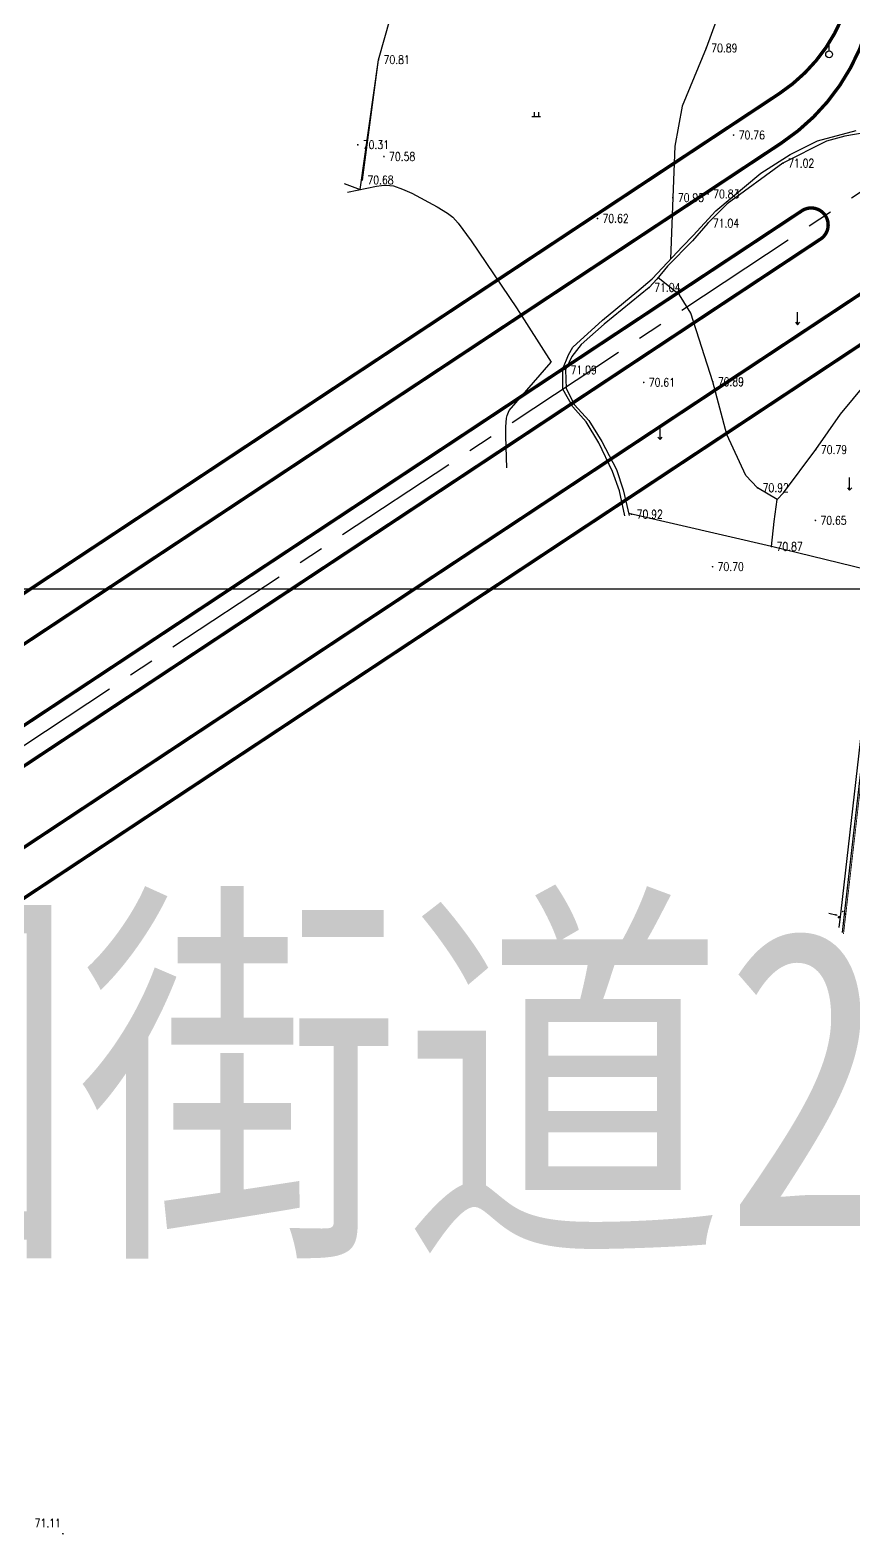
# Model space of a CAD drawing. Extents: x 10519 to 17598, y -625 to 2857.
# Drawn here: x 13589.3 to 13686.5, y 994.1 to 1171.6 of the extents above; entities that cross this region are included whole.
import ezdxf
from ezdxf.enums import TextEntityAlignment as Align

# ---------------------------------------------------------------- set-up
doc = ezdxf.new("R2010")
doc.units = 0
doc.header["$MEASUREMENT"] = 0
for name, pattern in [('CENTER', [2, 1.25, -0.25, 0.25, -0.25]), ('CENTERX2', [4, 2.5, -0.5, 0.5, -0.5]), ('X3', [5, 4, -1])]:
    doc.linetypes.add(name, pattern=pattern)
doc.layers.get('0').update_dxf_attribs({"linetype": 'CONTINUOUS'})
for name, color, linetype in [('0-现状单位', 7, 'CONTINUOUS'), ('00000衢化东路中线', 1, 'CENTER'), ('00000道路边线', 2, 'CONTINUOUS'), ('0000原地形', 252, 'CONTINUOUS'), ('ASSIST', 252, 'CONTINUOUS'), ('GCD', 224, 'CONTINUOUS'), ('TYBZ', 7, 'CONTINUOUS')]:
    doc.layers.add(name, color=color, linetype=linetype)
doc.styles.add('HZ', font='txt8.shx', dxfattribs={"width": 0.8, "bigfont": 'hz.shx'})
doc.styles.get("Standard").update_dxf_attribs({"font": 'txt8.shx', "width": 0.8, "bigfont": 'hz.shx'})
doc.styles.add('黑体', font='SIMHEI.TTF', dxfattribs={"width": 0.8})
doc.linetypes.add('10421', pattern='A,2,[150,AAA.SHX,S=1,R=0,X=0,Y=1],1e-11', length=2)
doc.linetypes.add('10422', pattern='A,2,[150,AAA.SHX,S=1,R=0,X=0,Y=1],2,[177,AAA.SHX,S=1,R=0,X=0,Y=0.8],1e-09', length=4)

# ---------------------------------------------------------------- blocks, each defined once
blk = doc.blocks.new('GC200')
at = {"linetype": 'Continuous', "const_width": 0.2, "flags": 128}
blk.add_lwpolyline([(-0.1, 0, 1), (0.1, 0, 1)], format="xyb", close=True, dxfattribs=at)

msp = doc.modelspace()

# ---------------------------------------------------------------- linework, layer by layer
at = {"layer": '00000衢化东路中线', "color": 6, "linetype": 'CENTERX2', "ltscale": 6}
msp.add_line((13718.78, 1173.32), (12707.89, 504.3), dxfattribs=at)
at = {"layer": '00000道路边线', "const_width": 0.4}
for points in [[(13535.61, 1064.09), (13677.98, 1158.31, 0.410529), (13685.21, 1192.7), (13544.45, 1411.32, 0.417908), (13509.63, 1418.64), (13364.52, 1322.6)], [(13504.3, 1073.34, 0.414214), (13532.01, 1067.7), (13677.73, 1164.14, 0.410529), (13683.51, 1191.65), (13542.74, 1410.27, 0.417908), (13514.89, 1416.12), (13366.44, 1317.88, 0.414214), (13360.8, 1290.16), (13504.3, 1073.34)], [(13682.58, 1146.96, 1.006683), (13680.37, 1150.3)], [(13682.6, 1146.98), (13541.39, 1053.53, -1), (13539.19, 1056.86)], [(13722.93, 1134.04, -0.067825), (13790.91, 992.33, 0.067825), (13722.93, 1134.04, 0.414766), (13688.26, 1141.13), (13432.66, 971.97, 0.558152), (13433.47, 946.45), (13701.23, 792.91, 0.259948), (13720.71, 792.68), (13824.31, 848.82, 0.361072), (13831.44, 866.61), (13790.91, 992.33)], [(13693.52, 1138.62, -0.414763), (13721.26, 1132.95, -0.067828), (13789.01, 991.72, 0.067828), (13721.26, 1132.95, 0.414763), (13693.52, 1138.62), (13435.42, 967.8, 0.558152), (13435.96, 950.79), (13704.26, 796.94, 0.259948), (13719.84, 796.75), (13824.2, 853.31, 0.361072), (13829.42, 866.36), (13789.18, 991.2)]]:
    msp.add_lwpolyline(points, format="xyb", dxfattribs=at)
msp.add_lwpolyline([(13680.39, 1150.31), (13539.19, 1056.86)], dxfattribs=at)
at = {"layer": '0000原地形', "linetype": 'Continuous'}
for p, q in [((13630.45, 1168.14, 70.68), (13633.4, 1178.67, 70.68)), ((13630.45, 1168.14, 70.68), (13633.4, 1178.67, 70.68)), ((13670.27, 1172.71, 70.68), (13669.1, 1169.51, 70.68)), ((13670.27, 1172.71, 70.68), (13669.1, 1169.51, 70.68)), ((13669.1, 1169.51, 70.68), (13666.26, 1162.67, 70.68)), ((13669.1, 1169.51, 70.68), (13666.26, 1162.67, 70.68)), ((13628.27, 1152.83, 70.68), (13630.45, 1168.14, 70.68)), ((13628.54, 1153.95, 70.68), (13630.45, 1168.14, 70.68)), ((13666.26, 1162.67, 70.68), (13665.4, 1157.94, 70.68)), ((13666.26, 1162.67, 70.68), (13665.4, 1157.94, 70.68)), ((13682.22, 1158.57, 71.09), (13686.79, 1159.79, 71.09)), ((13682.22, 1158.57, 71.09), (13686.79, 1159.79, 71.09)), ((13688.87, 1159.7), (13685.44, 1159.13)), ((13688.87, 1159.7), (13685.44, 1159.13)), ((13665.4, 1157.94, 70.68), (13665.16, 1151.86, 70.68)), ((13665.4, 1157.94, 70.68), (13665.16, 1151.86, 70.68)), ((13683.31, 1158.54), (13678.16, 1155.92)), ((13683.31, 1158.54), (13678.16, 1155.92)), ((13678.99, 1156.95, 71.09), (13682.22, 1158.57, 71.09)), ((13678.99, 1156.95, 71.09), (13682.22, 1158.57, 71.09)), ((13685.44, 1159.13), (13683.31, 1158.54)), ((13685.44, 1159.13), (13683.31, 1158.54)), ((13675.56, 1154.76, 71.09), (13678.99, 1156.95, 71.09)), ((13675.56, 1154.76, 71.09), (13678.99, 1156.95, 71.09)), ((13670.25, 1150.32, 71.09), (13675.56, 1154.76, 71.09)), ((13670.25, 1150.32, 71.09), (13675.56, 1154.76, 71.09)), ((13678.16, 1155.92), (13671.58, 1151.11)), ((13678.16, 1155.92), (13671.58, 1151.11)), ((13626.38, 1153.53), (13628.27, 1152.83)), ((13665.16, 1151.86, 70.68), (13664.88, 1144.59, 70.68)), ((13665.16, 1151.86, 70.68), (13664.88, 1144.59, 70.68)), ((13671.58, 1151.11), (13669.29, 1148.84)), ((13671.58, 1151.11), (13669.29, 1148.84)), ((13667.58, 1147.4, 71.09), (13670.25, 1150.32, 71.09)), ((13667.58, 1147.4, 71.09), (13670.25, 1150.32, 71.09)), ((13666.3, 1146.11, 71.09), (13667.58, 1147.4, 71.09)), ((13666.3, 1146.11, 71.09), (13667.58, 1147.4, 71.09)), ((13669.29, 1148.84), (13667.48, 1146.78)), ((13669.29, 1148.84), (13667.48, 1146.78)), ((13662.73, 1142.27, 71.09), (13666.3, 1146.11, 71.09)), ((13662.73, 1142.27, 71.09), (13666.3, 1146.11, 71.09)), ((13667.48, 1146.78), (13664.54, 1143.76)), ((13667.48, 1146.78), (13664.54, 1143.76)), ((13664.54, 1143.76), (13663.29, 1142.24)), ((13664.54, 1143.76), (13663.29, 1142.24)), ((13660.92, 1140.75, 71.09), (13662.73, 1142.27, 71.09)), ((13660.92, 1140.75, 71.09), (13662.73, 1142.27, 71.09)), ((13663.29, 1142.24), (13662.37, 1141.26)), ((13663.29, 1142.24), (13662.37, 1141.26)), ((13665.97, 1140.38, 70.87), (13663.43, 1142.41, 70.87)), ((13665.97, 1140.38, 70.87), (13663.43, 1142.41, 70.87)), ((13656.87, 1137.42, 71.09), (13660.92, 1140.75, 71.09)), ((13656.87, 1137.42, 71.09), (13660.92, 1140.75, 71.09)), ((13662.37, 1141.26), (13657.08, 1136.93)), ((13662.37, 1141.26), (13657.08, 1136.93)), ((13667.27, 1138.23, 70.87), (13665.97, 1140.38, 70.87)), ((13667.27, 1138.23, 70.87), (13665.97, 1140.38, 70.87)), ((13653.36, 1134.2, 71.09), (13656.87, 1137.42, 71.09)), ((13653.36, 1134.2, 71.09), (13656.87, 1137.42, 71.09)), ((13657.08, 1136.93), (13654.37, 1134.51)), ((13657.08, 1136.93), (13654.37, 1134.51)), ((13669.87, 1130.13, 70.87), (13667.27, 1138.23, 70.87)), ((13669.87, 1130.13, 70.87), (13667.27, 1138.23, 70.87)), ((13652.18, 1131.66, 71.09), (13652.87, 1133.31, 71.09)), ((13652.18, 1131.66, 71.09), (13652.87, 1133.31, 71.09)), ((13653.26, 1133.12), (13652.51, 1131.53)), ((13653.26, 1133.12), (13652.51, 1131.53)), ((13652.87, 1133.31, 71.09), (13653.36, 1134.2, 71.09)), ((13652.87, 1133.31, 71.09), (13653.36, 1134.2, 71.09)), ((13654.37, 1134.51), (13653.26, 1133.12)), ((13654.37, 1134.51), (13653.26, 1133.12)), ((13645.86, 1126.73), (13650.81, 1132.46)), ((13652.2, 1129.27, 71.09), (13652.18, 1131.66, 71.09)), ((13652.2, 1129.27, 71.09), (13652.18, 1131.66, 71.09)), ((13652.51, 1131.53), (13652.59, 1129.32)), ((13652.51, 1131.53), (13652.59, 1129.32)), ((13684.96, 1126.3, 70.87), (13689.36, 1131.62, 70.87)), ((13684.96, 1126.3, 70.87), (13689.36, 1131.62, 70.87)), ((13671.55, 1123.89, 70.87), (13669.87, 1130.13, 70.87)), ((13671.55, 1123.89, 70.87), (13669.87, 1130.13, 70.87)), ((13653.35, 1127.19, 71.09), (13652.2, 1129.27, 71.09)), ((13653.35, 1127.19, 71.09), (13652.2, 1129.27, 71.09)), ((13652.59, 1129.32), (13653.58, 1127.41)), ((13652.59, 1129.32), (13653.58, 1127.41)), ((13645.47, 1124.83), (13645.54, 1125.82)), ((13645.54, 1125.82), (13645.61, 1126.17)), ((13645.61, 1126.17), (13645.86, 1126.73)), ((13654.93, 1125.39, 71.09), (13653.35, 1127.19, 71.09)), ((13654.93, 1125.39, 71.09), (13653.35, 1127.19, 71.09)), ((13653.58, 1127.41), (13655.26, 1125.57)), ((13653.58, 1127.41), (13655.26, 1125.57)), ((13682.03, 1122.12, 70.87), (13684.96, 1126.3, 70.87)), ((13682.03, 1122.12, 70.87), (13684.96, 1126.3, 70.87)), ((13645.45, 1123.73), (13645.47, 1124.83)), ((13656.44, 1122.93, 71.09), (13654.93, 1125.39, 71.09)), ((13656.44, 1122.93, 71.09), (13654.93, 1125.39, 71.09)), ((13655.26, 1125.57), (13656.79, 1123.09)), ((13655.26, 1125.57), (13656.79, 1123.09)), ((13645.58, 1119.99), (13645.45, 1123.73)), ((13658.04, 1119.55, 71.09), (13656.44, 1122.93, 71.09)), ((13658.04, 1119.55, 71.09), (13656.44, 1122.93, 71.09)), ((13656.79, 1123.09), (13658.51, 1119.79)), ((13656.79, 1123.09), (13658.51, 1119.79)), ((13673.78, 1119.07, 70.87), (13671.55, 1123.89, 70.87)), ((13673.78, 1119.07, 70.87), (13671.55, 1123.89, 70.87)), ((13678.24, 1117.04, 70.87), (13682.03, 1122.12, 70.87)), ((13678.24, 1117.04, 70.87), (13682.03, 1122.12, 70.87)), ((13658.88, 1117.26, 71.09), (13658.04, 1119.55, 71.09)), ((13658.88, 1117.26, 71.09), (13658.04, 1119.55, 71.09)), ((13658.51, 1119.79), (13659.32, 1117.38)), ((13658.51, 1119.79), (13659.32, 1117.38)), ((13675.16, 1117.62, 70.87), (13673.78, 1119.07, 70.87)), ((13675.16, 1117.62, 70.87), (13673.78, 1119.07, 70.87)), ((13659.52, 1114.33, 71.09), (13658.88, 1117.26, 71.09)), ((13659.52, 1114.33, 71.09), (13658.88, 1117.26, 71.09)), ((13659.32, 1117.38), (13660.01, 1114.36)), ((13659.32, 1117.38), (13660.01, 1114.36)), ((13677.47, 1116.22, 70.87), (13675.16, 1117.62, 70.87)), ((13677.47, 1116.22, 70.87), (13675.16, 1117.62, 70.87)), ((13677.47, 1116.22, 70.87), (13678.24, 1117.04, 70.87)), ((13677.47, 1116.22, 70.87), (13678.24, 1117.04, 70.87)), ((13677.12, 1113.64, 70.87), (13677.47, 1116.22, 70.87)), ((13677.12, 1113.64, 70.87), (13677.47, 1116.22, 70.87)), ((13676.8, 1110.69, 70.91), (13659.96, 1114.58, 70.91)), ((13676.8, 1110.69, 70.91), (13659.96, 1114.58, 70.91)), ((13676.8, 1110.69, 70.87), (13677.12, 1113.64, 70.87)), ((13676.8, 1110.69, 70.87), (13677.12, 1113.64, 70.87)), ((13689.53, 1107.59, 70.91), (13676.8, 1110.69, 70.91)), ((13689.53, 1107.59, 70.91), (13676.8, 1110.69, 70.91)), ((13684.55, 1067.14), (13683.55, 1067.38))]:
    msp.add_line(p, q, dxfattribs=at)
at = {"layer": '0000原地形'}
for p, q in [((13683.6, 1169.17), (13683.6, 1169.87)), ((13683.6, 1169.17), (13683.6, 1169.87)), ((13648.55, 1161.44), (13649.55, 1161.44)), ((13648.55, 1161.44), (13649.55, 1161.44)), ((13648.8, 1161.94), (13648.8, 1161.44)), ((13648.8, 1161.94), (13648.8, 1161.44)), ((13649.3, 1161.94), (13649.3, 1161.44)), ((13649.3, 1161.94), (13649.3, 1161.44)), ((13679.88, 1136.86), (13679.88, 1138.36)), ((13679.88, 1136.86), (13679.88, 1138.36)), ((13679.63, 1137.16), (13679.88, 1136.86)), ((13679.63, 1137.16), (13679.88, 1136.86)), ((13679.88, 1136.86), (13680.13, 1137.16)), ((13679.88, 1136.86), (13680.13, 1137.16)), ((13663.66, 1123.31), (13663.66, 1124.81)), ((13663.66, 1123.31), (13663.66, 1124.81)), ((13663.41, 1123.61), (13663.66, 1123.31)), ((13663.41, 1123.61), (13663.66, 1123.31)), ((13663.66, 1123.31), (13663.91, 1123.61)), ((13663.66, 1123.31), (13663.91, 1123.61)), ((13686.02, 1117.33), (13686.02, 1118.83)), ((13686.02, 1117.33), (13686.02, 1118.83)), ((13685.77, 1117.63), (13686.02, 1117.33)), ((13685.77, 1117.63), (13686.02, 1117.33)), ((13686.02, 1117.33), (13686.27, 1117.63)), ((13686.02, 1117.33), (13686.27, 1117.63))]:
    msp.add_line(p, q, dxfattribs=at)
at = {"layer": '0000原地形', "linetype": '10421'}
for p, q in [((13626.77, 1152.52, 70.93), (13630.2, 1153.23, 70.93)), ((13630.2, 1153.23, 70.93), (13630.79, 1153.31, 70.93)), ((13630.79, 1153.31, 70.93), (13631.36, 1153.32, 70.93)), ((13631.36, 1153.32, 70.93), (13631.78, 1153.31, 70.93)), ((13631.78, 1153.31, 70.93), (13632.21, 1153.24, 70.93)), ((13632.21, 1153.24, 70.93), (13633.29, 1152.87, 70.93)), ((13633.29, 1152.87, 70.93), (13634.39, 1152.38, 70.93)), ((13634.39, 1152.38, 70.93), (13637.36, 1150.79, 70.93)), ((13637.36, 1150.79, 70.93), (13638.6, 1150.04, 70.93)), ((13638.6, 1150.04, 70.93), (13639.22, 1149.56, 70.93)), ((13639.22, 1149.56, 70.93), (13639.86, 1148.83, 70.93)), ((13639.86, 1148.83, 70.93), (13641.37, 1146.78, 70.93)), ((13641.37, 1146.78, 70.93), (13646.71, 1138.85, 70.93)), ((13646.71, 1138.85, 70.93), (13650.81, 1132.46, 70.93))]:
    msp.add_line(p, q, dxfattribs=at)
at = {"layer": '0000原地形', "linetype": '10422'}
for p, q in [((13692.41, 1133.03), (13684.97, 1067.66)), ((13685.46, 1067.61), (13692.91, 1132.97)), ((13684.97, 1067.66), (13684.74, 1065.73)), ((13685.18, 1065.13), (13685.46, 1067.61))]:
    msp.add_line(p, q, dxfattribs=at)
at = {"layer": '0000原地形', "linetype": 'X3', "const_width": 0.1, "flags": 128}
msp.add_lwpolyline([(13685.3, 1064.96), (13686.53, 1075.64), (13693.11, 1133.34), (13699.81, 1188), (13699.81, 1188), (13703.84, 1222.82), (13707.24, 1252.19), (13711.82, 1290.16)], dxfattribs=at)
at = {"layer": '0000原地形'}
msp.add_ellipse((13683.6, 1168.77), major_axis=(-0.283, 0.283), ratio=1, start_param=3.926991, end_param=10.210176, dxfattribs=at)
msp.add_ellipse((13683.6, 1168.77), major_axis=(-0.283, 0.283), ratio=1, start_param=3.926991, end_param=10.210176, dxfattribs=at)
at = {"layer": '0000原地形', "linetype": 'Continuous'}
for p in [(13684.4, 1067.23, 70.93), (13685.22, 1067.63, 70.58)]:
    msp.add_point(p, dxfattribs=at)
at = {"layer": 'TYBZ'}
msp.add_lwpolyline([(14372.81, 1105.71), (14372.81, 256.71), (13183.81, 256.71), (13183.81, 1105.71)], close=True, dxfattribs=at)

# ---------------------------------------------------------------- block references
at = {"layer": 'ASSIST', "color": 252}
ref = msp.add_blockref('GC200', (13593.22, 994.2, 71.11), dxfattribs=dict(at, xscale=0.5, yscale=0.5, zscale=0.5))
ref.add_attrib('height', '71.11', dxfattribs={"layer": 'GCD', "linetype": 'Continuous', "height": 1, "style": 'HZ', "width": 0.8}).set_placement((13589.89, 995.46, 71.11), align=Align.MIDDLE_LEFT)
at = {"layer": 'GCD', "linetype": 'Continuous'}
ref = msp.add_blockref('GC200', (13630.45, 1168.14, 70.81), dxfattribs=dict(at, xscale=0.5, yscale=0.5, zscale=0.5))
ref.add_attrib('height', '70.81', dxfattribs={"linetype": 'Continuous', "height": 1, "style": 'HZ', "width": 0.8}).set_placement((13631.05, 1168.14, 70.81), align=Align.MIDDLE_LEFT)
ref = msp.add_blockref('GC200', (13630.45, 1168.14, 70.81), dxfattribs=dict(at, xscale=0.5, yscale=0.5, zscale=0.5))
ref.add_attrib('height', '70.81', dxfattribs={"linetype": 'Continuous', "height": 1, "style": 'HZ', "width": 0.8}).set_placement((13631.05, 1168.14, 70.81), align=Align.MIDDLE_LEFT)
ref = msp.add_blockref('GC200', (13669.1, 1169.51, 70.89), dxfattribs=dict(at, xscale=0.5, yscale=0.5, zscale=0.5))
ref.add_attrib('height', '70.89', dxfattribs={"linetype": 'Continuous', "height": 1, "style": 'HZ', "width": 0.8}).set_placement((13669.7, 1169.51, 70.89), align=Align.MIDDLE_LEFT)
ref = msp.add_blockref('GC200', (13669.1, 1169.51, 70.89), dxfattribs=dict(at, xscale=0.5, yscale=0.5, zscale=0.5))
ref.add_attrib('height', '70.89', dxfattribs={"linetype": 'Continuous', "height": 1, "style": 'HZ', "width": 0.8}).set_placement((13669.7, 1169.51, 70.89), align=Align.MIDDLE_LEFT)
ref = msp.add_blockref('GC200', (13672.34, 1159.25, 70.76), dxfattribs=dict(at, xscale=0.5, yscale=0.5, zscale=0.5))
ref.add_attrib('height', '70.76', dxfattribs={"linetype": 'Continuous', "height": 1, "style": 'HZ', "width": 0.8}).set_placement((13672.94, 1159.25, 70.76), align=Align.MIDDLE_LEFT)
ref = msp.add_blockref('GC200', (13672.34, 1159.25, 70.76), dxfattribs=dict(at, xscale=0.5, yscale=0.5, zscale=0.5))
ref.add_attrib('height', '70.76', dxfattribs={"linetype": 'Continuous', "height": 1, "style": 'HZ', "width": 0.8}).set_placement((13672.94, 1159.25, 70.76), align=Align.MIDDLE_LEFT)
ref = msp.add_blockref('GC200', (13628, 1158.1, 70.31), dxfattribs=dict(at, xscale=0.5, yscale=0.5, zscale=0.5))
ref.add_attrib('height', '70.31', dxfattribs={"linetype": 'Continuous', "height": 1, "style": 'HZ', "width": 0.8}).set_placement((13628.6, 1158.1, 70.31), align=Align.MIDDLE_LEFT)
ref = msp.add_blockref('GC200', (13628, 1158.1, 70.31), dxfattribs=dict(at, xscale=0.5, yscale=0.5, zscale=0.5))
ref.add_attrib('height', '70.31', dxfattribs={"linetype": 'Continuous', "height": 1, "style": 'HZ', "width": 0.8}).set_placement((13628.6, 1158.1, 70.31), align=Align.MIDDLE_LEFT)
ref = msp.add_blockref('GC200', (13631.09, 1156.71, 70.58), dxfattribs=dict(at, xscale=0.5, yscale=0.5, zscale=0.5))
ref.add_attrib('height', '70.58', dxfattribs={"linetype": 'Continuous', "height": 1, "style": 'HZ', "width": 0.8}).set_placement((13631.69, 1156.71, 70.58), align=Align.MIDDLE_LEFT)
ref = msp.add_blockref('GC200', (13631.09, 1156.71, 70.58), dxfattribs=dict(at, xscale=0.5, yscale=0.5, zscale=0.5))
ref.add_attrib('height', '70.58', dxfattribs={"linetype": 'Continuous', "height": 1, "style": 'HZ', "width": 0.8}).set_placement((13631.69, 1156.71, 70.58), align=Align.MIDDLE_LEFT)
ref = msp.add_blockref('GC200', (13678.16, 1155.92, 71.02), dxfattribs=dict(at, xscale=0.5, yscale=0.5, zscale=0.5))
ref.add_attrib('height', '71.02', dxfattribs={"linetype": 'Continuous', "height": 1, "style": 'HZ', "width": 0.8}).set_placement((13678.76, 1155.92, 71.02), align=Align.MIDDLE_LEFT)
ref = msp.add_blockref('GC200', (13678.16, 1155.92, 71.02), dxfattribs=dict(at, xscale=0.5, yscale=0.5, zscale=0.5))
ref.add_attrib('height', '71.02', dxfattribs={"linetype": 'Continuous', "height": 1, "style": 'HZ', "width": 0.8}).set_placement((13678.76, 1155.92, 71.02), align=Align.MIDDLE_LEFT)
ref = msp.add_blockref('GC200', (13628.54, 1153.95, 70.68), dxfattribs=dict(at, xscale=0.5, yscale=0.5, zscale=0.5))
ref.add_attrib('height', '70.68', dxfattribs={"linetype": 'Continuous', "height": 1, "style": 'HZ', "width": 0.8}).set_placement((13629.14, 1153.95, 70.68), align=Align.MIDDLE_LEFT)
ref = msp.add_blockref('GC200', (13628.54, 1153.95, 70.68), dxfattribs=dict(at, xscale=0.5, yscale=0.5, zscale=0.5))
ref.add_attrib('height', '70.68', dxfattribs={"linetype": 'Continuous', "height": 1, "style": 'HZ', "width": 0.8}).set_placement((13629.14, 1153.95, 70.68), align=Align.MIDDLE_LEFT)
ref = msp.add_blockref('GC200', (13669.33, 1152.29, 70.83), dxfattribs=dict(at, xscale=0.5, yscale=0.5, zscale=0.5))
ref.add_attrib('height', '70.83', dxfattribs={"linetype": 'Continuous', "height": 1, "style": 'HZ', "width": 0.8}).set_placement((13669.93, 1152.29, 70.83), align=Align.MIDDLE_LEFT)
ref = msp.add_blockref('GC200', (13669.33, 1152.29, 70.83), dxfattribs=dict(at, xscale=0.5, yscale=0.5, zscale=0.5))
ref.add_attrib('height', '70.83', dxfattribs={"linetype": 'Continuous', "height": 1, "style": 'HZ', "width": 0.8}).set_placement((13669.93, 1152.29, 70.83), align=Align.MIDDLE_LEFT)
ref = msp.add_blockref('GC200', (13665.16, 1151.86, 70.95), dxfattribs=dict(at, xscale=0.5, yscale=0.5, zscale=0.5))
ref.add_attrib('height', '70.95', dxfattribs={"linetype": 'Continuous', "height": 1, "style": 'HZ', "width": 0.8}).set_placement((13665.76, 1151.86, 70.95), align=Align.MIDDLE_LEFT)
ref = msp.add_blockref('GC200', (13665.16, 1151.86, 70.95), dxfattribs=dict(at, xscale=0.5, yscale=0.5, zscale=0.5))
ref.add_attrib('height', '70.95', dxfattribs={"linetype": 'Continuous', "height": 1, "style": 'HZ', "width": 0.8}).set_placement((13665.76, 1151.86, 70.95), align=Align.MIDDLE_LEFT)
ref = msp.add_blockref('GC200', (13656.27, 1149.4, 70.61), dxfattribs=dict(at, xscale=0.5, yscale=0.5, zscale=0.5))
ref.add_attrib('height', '70.62', dxfattribs={"linetype": 'Continuous', "height": 1, "style": 'HZ', "width": 0.8}).set_placement((13656.87, 1149.4, 70.61), align=Align.MIDDLE_LEFT)
ref = msp.add_blockref('GC200', (13656.27, 1149.4, 70.61), dxfattribs=dict(at, xscale=0.5, yscale=0.5, zscale=0.5))
ref.add_attrib('height', '70.62', dxfattribs={"linetype": 'Continuous', "height": 1, "style": 'HZ', "width": 0.8}).set_placement((13656.87, 1149.4, 70.61), align=Align.MIDDLE_LEFT)
ref = msp.add_blockref('GC200', (13669.29, 1148.84, 71.04), dxfattribs=dict(at, xscale=0.5, yscale=0.5, zscale=0.5))
ref.add_attrib('height', '71.04', dxfattribs={"linetype": 'Continuous', "height": 1, "style": 'HZ', "width": 0.8}).set_placement((13669.89, 1148.84, 71.04), align=Align.MIDDLE_LEFT)
ref = msp.add_blockref('GC200', (13669.29, 1148.84, 71.04), dxfattribs=dict(at, xscale=0.5, yscale=0.5, zscale=0.5))
ref.add_attrib('height', '71.04', dxfattribs={"linetype": 'Continuous', "height": 1, "style": 'HZ', "width": 0.8}).set_placement((13669.89, 1148.84, 71.04), align=Align.MIDDLE_LEFT)
ref = msp.add_blockref('GC200', (13662.37, 1141.26, 71.04), dxfattribs=dict(at, xscale=0.5, yscale=0.5, zscale=0.5))
ref.add_attrib('height', '71.04', dxfattribs={"linetype": 'Continuous', "height": 1, "style": 'HZ', "width": 0.8}).set_placement((13662.97, 1141.26, 71.04), align=Align.MIDDLE_LEFT)
ref = msp.add_blockref('GC200', (13662.37, 1141.26, 71.04), dxfattribs=dict(at, xscale=0.5, yscale=0.5, zscale=0.5))
ref.add_attrib('height', '71.04', dxfattribs={"linetype": 'Continuous', "height": 1, "style": 'HZ', "width": 0.8}).set_placement((13662.97, 1141.26, 71.04), align=Align.MIDDLE_LEFT)
ref = msp.add_blockref('GC200', (13652.51, 1131.53, 71.09), dxfattribs=dict(at, xscale=0.5, yscale=0.5, zscale=0.5))
ref.add_attrib('height', '71.09', dxfattribs={"linetype": 'Continuous', "height": 1, "style": 'HZ', "width": 0.8}).set_placement((13653.11, 1131.53, 71.09), align=Align.MIDDLE_LEFT)
ref = msp.add_blockref('GC200', (13652.51, 1131.53, 71.09), dxfattribs=dict(at, xscale=0.5, yscale=0.5, zscale=0.5))
ref.add_attrib('height', '71.09', dxfattribs={"linetype": 'Continuous', "height": 1, "style": 'HZ', "width": 0.8}).set_placement((13653.11, 1131.53, 71.09), align=Align.MIDDLE_LEFT)
ref = msp.add_blockref('GC200', (13661.73, 1130.06, 70.61), dxfattribs=dict(at, xscale=0.5, yscale=0.5, zscale=0.5))
ref.add_attrib('height', '70.61', dxfattribs={"linetype": 'Continuous', "height": 1, "style": 'HZ', "width": 0.8}).set_placement((13662.33, 1130.06, 70.61), align=Align.MIDDLE_LEFT)
ref = msp.add_blockref('GC200', (13661.73, 1130.06, 70.61), dxfattribs=dict(at, xscale=0.5, yscale=0.5, zscale=0.5))
ref.add_attrib('height', '70.61', dxfattribs={"linetype": 'Continuous', "height": 1, "style": 'HZ', "width": 0.8}).set_placement((13662.33, 1130.06, 70.61), align=Align.MIDDLE_LEFT)
ref = msp.add_blockref('GC200', (13669.87, 1130.13, 70.89), dxfattribs=dict(at, xscale=0.5, yscale=0.5, zscale=0.5))
ref.add_attrib('height', '70.89', dxfattribs={"linetype": 'Continuous', "height": 1, "style": 'HZ', "width": 0.8}).set_placement((13670.47, 1130.13, 70.89), align=Align.MIDDLE_LEFT)
ref = msp.add_blockref('GC200', (13669.87, 1130.13, 70.89), dxfattribs=dict(at, xscale=0.5, yscale=0.5, zscale=0.5))
ref.add_attrib('height', '70.89', dxfattribs={"linetype": 'Continuous', "height": 1, "style": 'HZ', "width": 0.8}).set_placement((13670.47, 1130.13, 70.89), align=Align.MIDDLE_LEFT)
ref = msp.add_blockref('GC200', (13682.03, 1122.12, 70.79), dxfattribs=dict(at, xscale=0.5, yscale=0.5, zscale=0.5))
ref.add_attrib('height', '70.79', dxfattribs={"linetype": 'Continuous', "height": 1, "style": 'HZ', "width": 0.8}).set_placement((13682.63, 1122.12, 70.79), align=Align.MIDDLE_LEFT)
ref = msp.add_blockref('GC200', (13682.03, 1122.12, 70.79), dxfattribs=dict(at, xscale=0.5, yscale=0.5, zscale=0.5))
ref.add_attrib('height', '70.79', dxfattribs={"linetype": 'Continuous', "height": 1, "style": 'HZ', "width": 0.8}).set_placement((13682.63, 1122.12, 70.79), align=Align.MIDDLE_LEFT)
ref = msp.add_blockref('GC200', (13675.16, 1117.62, 70.92), dxfattribs=dict(at, xscale=0.5, yscale=0.5, zscale=0.5))
ref.add_attrib('height', '70.92', dxfattribs={"linetype": 'Continuous', "height": 1, "style": 'HZ', "width": 0.8}).set_placement((13675.76, 1117.62, 70.92), align=Align.MIDDLE_LEFT)
ref = msp.add_blockref('GC200', (13675.16, 1117.62, 70.92), dxfattribs=dict(at, xscale=0.5, yscale=0.5, zscale=0.5))
ref.add_attrib('height', '70.92', dxfattribs={"linetype": 'Continuous', "height": 1, "style": 'HZ', "width": 0.8}).set_placement((13675.76, 1117.62, 70.92), align=Align.MIDDLE_LEFT)
ref = msp.add_blockref('GC200', (13660.3, 1114.5, 70.92), dxfattribs=dict(at, xscale=0.5, yscale=0.5, zscale=0.5))
ref.add_attrib('height', '70.92', dxfattribs={"linetype": 'Continuous', "height": 1, "style": 'HZ', "width": 0.8}).set_placement((13660.9, 1114.5, 70.92), align=Align.MIDDLE_LEFT)
ref = msp.add_blockref('GC200', (13660.3, 1114.5, 70.92), dxfattribs=dict(at, xscale=0.5, yscale=0.5, zscale=0.5))
ref.add_attrib('height', '70.92', dxfattribs={"linetype": 'Continuous', "height": 1, "style": 'HZ', "width": 0.8}).set_placement((13660.9, 1114.5, 70.92), align=Align.MIDDLE_LEFT)
ref = msp.add_blockref('GC200', (13681.98, 1113.77, 70.65), dxfattribs=dict(at, xscale=0.5, yscale=0.5, zscale=0.5))
ref.add_attrib('height', '70.65', dxfattribs={"linetype": 'Continuous', "height": 1, "style": 'HZ', "width": 0.8}).set_placement((13682.58, 1113.77, 70.65), align=Align.MIDDLE_LEFT)
ref = msp.add_blockref('GC200', (13681.98, 1113.77, 70.65), dxfattribs=dict(at, xscale=0.5, yscale=0.5, zscale=0.5))
ref.add_attrib('height', '70.65', dxfattribs={"linetype": 'Continuous', "height": 1, "style": 'HZ', "width": 0.8}).set_placement((13682.58, 1113.77, 70.65), align=Align.MIDDLE_LEFT)
ref = msp.add_blockref('GC200', (13676.8, 1110.69, 70.87), dxfattribs=dict(at, xscale=0.5, yscale=0.5, zscale=0.5))
ref.add_attrib('height', '70.87', dxfattribs={"linetype": 'Continuous', "height": 1, "style": 'HZ', "width": 0.8}).set_placement((13677.4, 1110.69, 70.87), align=Align.MIDDLE_LEFT)
ref = msp.add_blockref('GC200', (13676.8, 1110.69, 70.87), dxfattribs=dict(at, xscale=0.5, yscale=0.5, zscale=0.5))
ref.add_attrib('height', '70.87', dxfattribs={"linetype": 'Continuous', "height": 1, "style": 'HZ', "width": 0.8}).set_placement((13677.4, 1110.69, 70.87), align=Align.MIDDLE_LEFT)
ref = msp.add_blockref('GC200', (13669.85, 1108.31, 70.7), dxfattribs=dict(at, xscale=0.5, yscale=0.5, zscale=0.5))
ref.add_attrib('height', '70.70', dxfattribs={"linetype": 'Continuous', "height": 1, "style": 'HZ', "width": 0.8}).set_placement((13670.45, 1108.31, 70.7), align=Align.MIDDLE_LEFT)
ref = msp.add_blockref('GC200', (13669.85, 1108.31, 70.7), dxfattribs=dict(at, xscale=0.5, yscale=0.5, zscale=0.5))
ref.add_attrib('height', '70.70', dxfattribs={"linetype": 'Continuous', "height": 1, "style": 'HZ', "width": 0.8}).set_placement((13670.45, 1108.31, 70.7), align=Align.MIDDLE_LEFT)

# ---------------------------------------------------------------- texts
at = {"layer": '0-现状单位', "insert": (13289.39, 1065.52), "char_height": 35, "width": 9512.379, "attachment_point": 1, "style": '黑体'}
msp.add_mtext('衢州市柯城区花园街道2014--02号地块征收红线图', dxfattribs=at)
at = {"layer": '0000原地形', "linetype": 'Continuous', "width": 0.8}
for s, p in [('q', (13685.47, 1067.26, 70.58)), ('dl', (13684.65, 1066.86, 70.93))]:
    msp.add_text(s, height=0.2, dxfattribs=at).set_placement(p)

doc.saveas('drawing.dxf')
